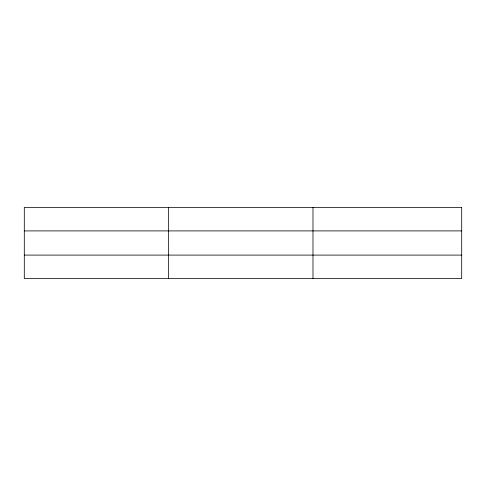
<?xml version="1.0" encoding="UTF-8"?>
<svg xmlns="http://www.w3.org/2000/svg" width="486" height="486" viewBox="0 0 486 486"><rect width="100%" height="100%" fill="white"/><g stroke="black" fill="none" stroke-linecap="round" stroke-linejoin="round"><path stroke-width="0.73" d="M168.642 207.431L168.642 278.569M312.984 207.431L312.984 278.569M24.3 230.905L461.7 230.905M24.3 255.095L461.7 255.095M461.7 207.431L461.7 278.569L24.3 278.569L24.3 207.431L461.7 207.431"/></g></svg>
